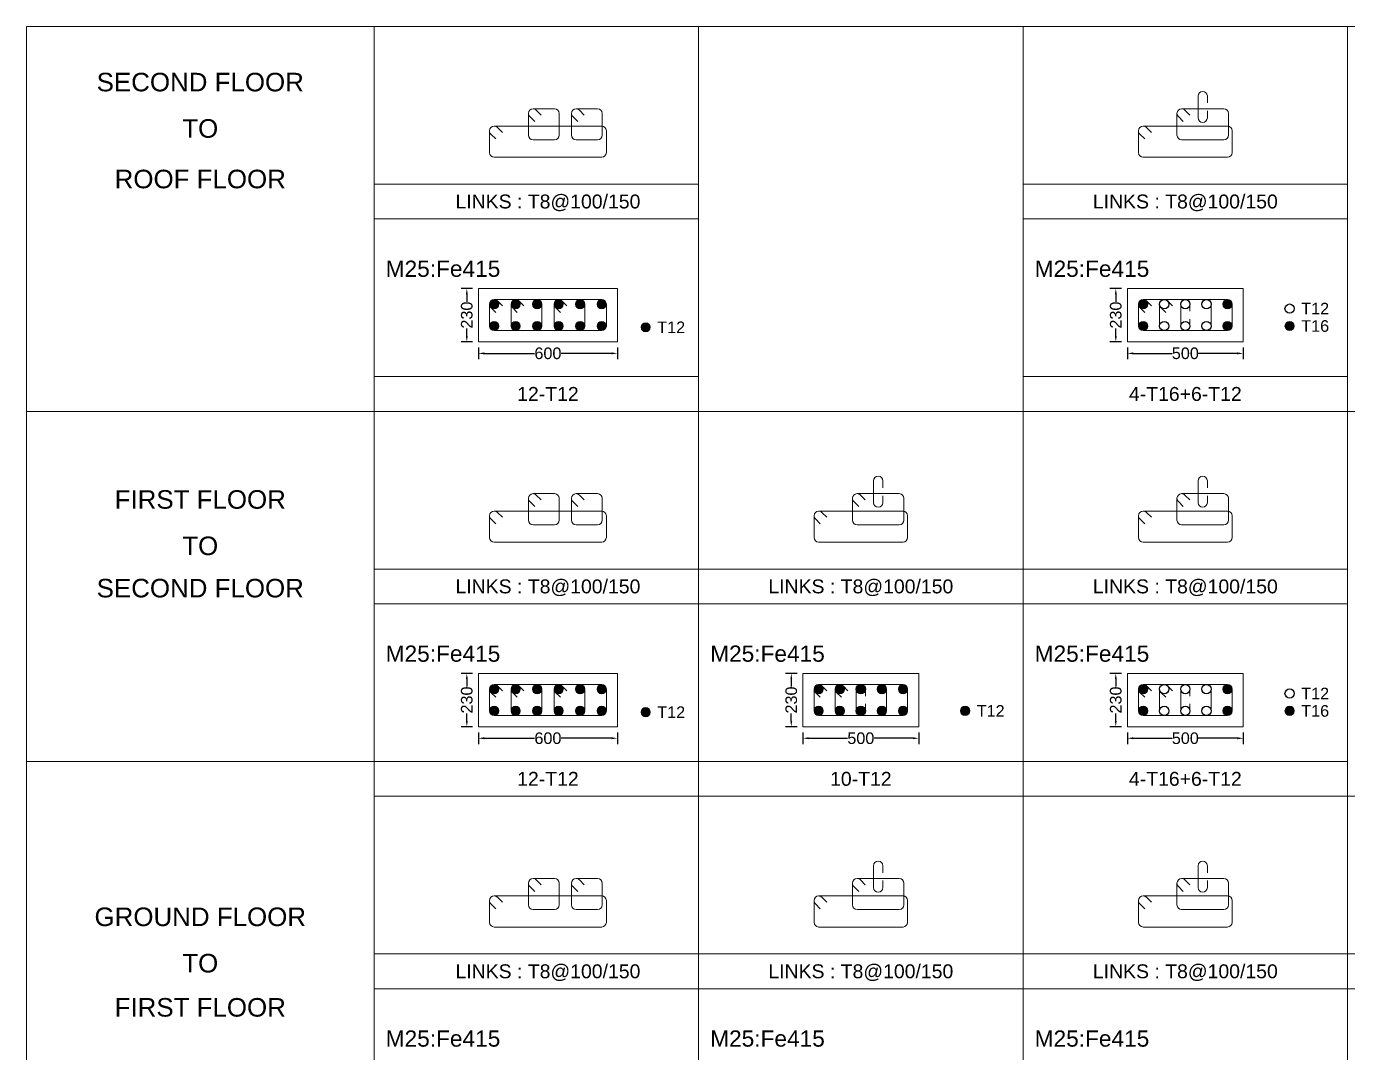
# Model space of a CAD drawing. Header units: millimetres. Extents: x 660818 to 959388, y -495289 to 50450.
# Drawn here: x 731152 to 736852, y -115816 to -111390 of the extents above; entities that cross this region are included whole.
import ezdxf
from ezdxf.enums import TextEntityAlignment as Align

# ---------------------------------------------------------------- set-up
doc = ezdxf.new("R2010")
doc.units = ezdxf.units.MM
doc.header["$LTSCALE"] = 0.01
doc.header["$MEASUREMENT"] = 0
doc.header["$PDMODE"] = 35
for name, color, linetype, lineweight in [('Bar', 4, 'Continuous', 0), ('BorderLine', 7, 'Continuous', 0), ('ConCreatPl', 6, 'Continuous', 0), ('Dim Line', 140, 'Continuous', 0), ('Stirrup', 7, 'Continuous', 0), ('Text1', 2, 'Continuous', 0)]:
    doc.layers.add(name, color=color, linetype=linetype, lineweight=lineweight)
doc.layers.add('Reinforcement', color=130, linetype='Continuous')
doc.styles.add('New Style', font='arial.ttf', dxfattribs={"height": 50})
doc.dimstyles.new('MyDim', dxfattribs={"dimtxt": 50, "dimasz": 25, "dimexe": 25, "dimexo": 25, "dimgap": 2, "dimtad": 0, "dimtxsty": 'New Style', "dimcen": 2.5, "dimadec": 0, "dimazin": 2, "dimtfac": 1, "dimtdec": 4, "dimtofl": 0, "dimtmove": 0, "dimatfit": 3, "dimfxl": 1, "dimtolj": 1, "dimtzin": 0, "dimarcsym": 0})

# ---------------------------------------------------------------- blocks, each defined once
blk = doc.blocks.new('*D920')
at = {"layer": 'Defpoints', "color": 0, "transparency": 16777216}
for p in [(734501.9, -114410.1), (735001.9, -114410.1), (735001.9, -114460.1)]:
    blk.add_point(p, dxfattribs=at)
at = {"layer": 'Dim Line', "color": 0, "lineweight": -2, "transparency": 16777216}
for p, q in [((734501.9, -114435.1), (734501.9, -114485.1)), ((735001.9, -114435.1), (735001.9, -114485.1)), ((734526.9, -114460.1), (734694.8, -114460.1)), ((734976.9, -114460.1), (734809.1, -114460.1))]:
    blk.add_line(p, q, dxfattribs=at)
at = {"layer": 'Dim Line', "color": 0, "transparency": 16777216}
for points in [[(734526.9, -114455.9), (734526.9, -114464.3), (734501.9, -114460.1)], [(734976.9, -114455.9), (734976.9, -114464.3), (735001.9, -114460.1)]]:
    blk.add_solid(points, dxfattribs=at)
at = {"layer": 'Dim Line', "color": 0, "transparency": 16777216, "insert": (734751.9, -114460.1), "char_height": 50, "attachment_point": 5, "style": 'New Style'}
blk.add_mtext('\\A1;500', dxfattribs=at)
blk = doc.blocks.new('*D921')
at = {"layer": 'Defpoints', "color": 0, "transparency": 16777216}
for p in [(734451.9, -114180.1), (734501.9, -114180.1), (734501.9, -114410.1)]:
    blk.add_point(p, dxfattribs=at)
at = {"layer": 'Dim Line', "color": 0, "lineweight": -2, "transparency": 16777216}
for p, q in [((734476.9, -114180.1), (734426.9, -114180.1)), ((734451.9, -114205.1), (734451.9, -114237.5)), ((734451.9, -114385.1), (734451.9, -114352.7)), ((734476.9, -114410.1), (734426.9, -114410.1))]:
    blk.add_line(p, q, dxfattribs=at)
at = {"layer": 'Dim Line', "color": 0, "transparency": 16777216}
for points in [[(734447.8, -114205.1), (734456.1, -114205.1), (734451.9, -114180.1)], [(734447.8, -114385.1), (734456.1, -114385.1), (734451.9, -114410.1)]]:
    blk.add_solid(points, dxfattribs=at)
at = {"layer": 'Dim Line', "color": 0, "transparency": 16777216, "insert": (734451.9, -114295.1), "char_height": 50, "attachment_point": 5, "rotation": 90, "style": 'New Style'}
blk.add_mtext('\\A1;230', dxfattribs=at)
blk = doc.blocks.new('Dia12')
at = {"layer": 'Reinforcement'}
blk.add_circle((0, 0), 20, dxfattribs=at)
blk = doc.blocks.new('*D906')
at = {"layer": 'Defpoints', "color": 0, "transparency": 16777216}
for p in [(735901.9, -112750.1), (736401.9, -112750.1), (736401.9, -112800.1)]:
    blk.add_point(p, dxfattribs=at)
at = {"layer": 'Dim Line', "color": 0, "lineweight": -2, "transparency": 16777216}
for p, q in [((735901.9, -112775.1), (735901.9, -112825.1)), ((735926.9, -112800.1), (736094.8, -112800.1)), ((736376.9, -112800.1), (736209.1, -112800.1)), ((736401.9, -112775.1), (736401.9, -112825.1))]:
    blk.add_line(p, q, dxfattribs=at)
at = {"layer": 'Dim Line', "color": 0, "transparency": 16777216}
for points in [[(735926.9, -112795.9), (735926.9, -112804.3), (735901.9, -112800.1)], [(736376.9, -112795.9), (736376.9, -112804.3), (736401.9, -112800.1)]]:
    blk.add_solid(points, dxfattribs=at)
at = {"layer": 'Dim Line', "color": 0, "transparency": 16777216, "insert": (736151.9, -112800.1), "char_height": 50, "attachment_point": 5, "style": 'New Style'}
blk.add_mtext('\\A1;500', dxfattribs=at)
blk = doc.blocks.new('*D907')
at = {"layer": 'Defpoints', "color": 0, "transparency": 16777216}
for p in [(735851.9, -112520.1), (735901.9, -112520.1), (735901.9, -112750.1)]:
    blk.add_point(p, dxfattribs=at)
at = {"layer": 'Dim Line', "color": 0, "lineweight": -2, "transparency": 16777216}
for p, q in [((735876.9, -112520.1), (735826.9, -112520.1)), ((735851.9, -112545.1), (735851.9, -112577.5)), ((735851.9, -112725.1), (735851.9, -112692.7)), ((735876.9, -112750.1), (735826.9, -112750.1))]:
    blk.add_line(p, q, dxfattribs=at)
at = {"layer": 'Dim Line', "color": 0, "transparency": 16777216}
for points in [[(735847.8, -112545.1), (735856.1, -112545.1), (735851.9, -112520.1)], [(735847.8, -112725.1), (735856.1, -112725.1), (735851.9, -112750.1)]]:
    blk.add_solid(points, dxfattribs=at)
at = {"layer": 'Dim Line', "color": 0, "transparency": 16777216, "insert": (735851.9, -112635.1), "char_height": 50, "attachment_point": 5, "rotation": 90, "style": 'New Style'}
blk.add_mtext('\\A1;230', dxfattribs=at)
blk = doc.blocks.new('*D898')
at = {"layer": 'Defpoints', "color": 0, "transparency": 16777216}
for p in [(735901.9, -114410.1), (736401.9, -114410.1), (736401.9, -114460.1)]:
    blk.add_point(p, dxfattribs=at)
at = {"layer": 'Dim Line', "color": 0, "lineweight": -2, "transparency": 16777216}
for p, q in [((735901.9, -114435.1), (735901.9, -114485.1)), ((736401.9, -114435.1), (736401.9, -114485.1)), ((735926.9, -114460.1), (736094.8, -114460.1)), ((736376.9, -114460.1), (736209.1, -114460.1))]:
    blk.add_line(p, q, dxfattribs=at)
at = {"layer": 'Dim Line', "color": 0, "transparency": 16777216}
for points in [[(735926.9, -114455.9), (735926.9, -114464.3), (735901.9, -114460.1)], [(736376.9, -114455.9), (736376.9, -114464.3), (736401.9, -114460.1)]]:
    blk.add_solid(points, dxfattribs=at)
at = {"layer": 'Dim Line', "color": 0, "transparency": 16777216, "insert": (736151.9, -114460.1), "char_height": 50, "attachment_point": 5, "style": 'New Style'}
blk.add_mtext('\\A1;500', dxfattribs=at)
blk = doc.blocks.new('*D899')
at = {"layer": 'Defpoints', "color": 0, "transparency": 16777216}
for p in [(735851.9, -114180.1), (735901.9, -114180.1), (735901.9, -114410.1)]:
    blk.add_point(p, dxfattribs=at)
at = {"layer": 'Dim Line', "color": 0, "lineweight": -2, "transparency": 16777216}
for p, q in [((735876.9, -114180.1), (735826.9, -114180.1)), ((735851.9, -114205.1), (735851.9, -114237.5)), ((735851.9, -114385.1), (735851.9, -114352.7)), ((735876.9, -114410.1), (735826.9, -114410.1))]:
    blk.add_line(p, q, dxfattribs=at)
at = {"layer": 'Dim Line', "color": 0, "transparency": 16777216}
for points in [[(735847.8, -114205.1), (735856.1, -114205.1), (735851.9, -114180.1)], [(735847.8, -114385.1), (735856.1, -114385.1), (735851.9, -114410.1)]]:
    blk.add_solid(points, dxfattribs=at)
at = {"layer": 'Dim Line', "color": 0, "transparency": 16777216, "insert": (735851.9, -114295.1), "char_height": 50, "attachment_point": 5, "rotation": 90, "style": 'New Style'}
blk.add_mtext('\\A1;230', dxfattribs=at)
blk = doc.blocks.new('*D884')
at = {"layer": 'Defpoints', "color": 0, "transparency": 16777216}
for p in [(733101.9, -114410.1), (733701.9, -114410.1), (733701.9, -114460.1)]:
    blk.add_point(p, dxfattribs=at)
at = {"layer": 'Dim Line', "color": 0, "lineweight": -2, "transparency": 16777216}
for p, q in [((733101.9, -114435.1), (733101.9, -114485.1)), ((733701.9, -114435.1), (733701.9, -114485.1)), ((733126.9, -114460.1), (733344.6, -114460.1)), ((733676.9, -114460.1), (733459.2, -114460.1))]:
    blk.add_line(p, q, dxfattribs=at)
at = {"layer": 'Dim Line', "color": 0, "transparency": 16777216}
for points in [[(733126.9, -114455.9), (733126.9, -114464.3), (733101.9, -114460.1)], [(733676.9, -114455.9), (733676.9, -114464.3), (733701.9, -114460.1)]]:
    blk.add_solid(points, dxfattribs=at)
at = {"layer": 'Dim Line', "color": 0, "transparency": 16777216, "insert": (733401.9, -114460.1), "char_height": 50, "attachment_point": 5, "style": 'New Style'}
blk.add_mtext('\\A1;600', dxfattribs=at)
blk = doc.blocks.new('*D885')
at = {"layer": 'Defpoints', "color": 0, "transparency": 16777216}
for p in [(733051.9, -114180.1), (733101.9, -114180.1), (733101.9, -114410.1)]:
    blk.add_point(p, dxfattribs=at)
at = {"layer": 'Dim Line', "color": 0, "lineweight": -2, "transparency": 16777216}
for p, q in [((733076.9, -114180.1), (733026.9, -114180.1)), ((733051.9, -114205.1), (733051.9, -114237.5)), ((733051.9, -114385.1), (733051.9, -114352.7)), ((733076.9, -114410.1), (733026.9, -114410.1))]:
    blk.add_line(p, q, dxfattribs=at)
at = {"layer": 'Dim Line', "color": 0, "transparency": 16777216}
for points in [[(733047.8, -114205.1), (733056.1, -114205.1), (733051.9, -114180.1)], [(733047.8, -114385.1), (733056.1, -114385.1), (733051.9, -114410.1)]]:
    blk.add_solid(points, dxfattribs=at)
at = {"layer": 'Dim Line', "color": 0, "transparency": 16777216, "insert": (733051.9, -114295.1), "char_height": 50, "attachment_point": 5, "rotation": 90, "style": 'New Style'}
blk.add_mtext('\\A1;230', dxfattribs=at)
blk = doc.blocks.new('*D886')
at = {"layer": 'Defpoints', "color": 0, "transparency": 16777216}
for p in [(733101.9, -112750.1), (733701.9, -112750.1), (733701.9, -112800.1)]:
    blk.add_point(p, dxfattribs=at)
at = {"layer": 'Dim Line', "color": 0, "lineweight": -2, "transparency": 16777216}
for p, q in [((733101.9, -112775.1), (733101.9, -112825.1)), ((733126.9, -112800.1), (733344.6, -112800.1)), ((733676.9, -112800.1), (733459.2, -112800.1)), ((733701.9, -112775.1), (733701.9, -112825.1))]:
    blk.add_line(p, q, dxfattribs=at)
at = {"layer": 'Dim Line', "color": 0, "transparency": 16777216}
for points in [[(733126.9, -112795.9), (733126.9, -112804.3), (733101.9, -112800.1)], [(733676.9, -112795.9), (733676.9, -112804.3), (733701.9, -112800.1)]]:
    blk.add_solid(points, dxfattribs=at)
at = {"layer": 'Dim Line', "color": 0, "transparency": 16777216, "insert": (733401.9, -112800.1), "char_height": 50, "attachment_point": 5, "style": 'New Style'}
blk.add_mtext('\\A1;600', dxfattribs=at)
blk = doc.blocks.new('*D887')
at = {"layer": 'Defpoints', "color": 0, "transparency": 16777216}
for p in [(733051.9, -112520.1), (733101.9, -112520.1), (733101.9, -112750.1)]:
    blk.add_point(p, dxfattribs=at)
at = {"layer": 'Dim Line', "color": 0, "lineweight": -2, "transparency": 16777216}
for p, q in [((733076.9, -112520.1), (733026.9, -112520.1)), ((733051.9, -112545.1), (733051.9, -112577.5)), ((733051.9, -112725.1), (733051.9, -112692.7)), ((733076.9, -112750.1), (733026.9, -112750.1))]:
    blk.add_line(p, q, dxfattribs=at)
at = {"layer": 'Dim Line', "color": 0, "transparency": 16777216}
for points in [[(733047.8, -112545.1), (733056.1, -112545.1), (733051.9, -112520.1)], [(733047.8, -112725.1), (733056.1, -112725.1), (733051.9, -112750.1)]]:
    blk.add_solid(points, dxfattribs=at)
at = {"layer": 'Dim Line', "color": 0, "transparency": 16777216, "insert": (733051.9, -112635.1), "char_height": 50, "attachment_point": 5, "rotation": 90, "style": 'New Style'}
blk.add_mtext('\\A1;230', dxfattribs=at)

msp = doc.modelspace()

# ---------------------------------------------------------------- hatches: boundary and pattern name
at = {"layer": 'Bar'}
h = msp.add_hatch(color=256, dxfattribs=at)
edge = h.paths.add_edge_path()
edge.add_arc((733169.921, -112588.091), 20, 0, 360)
h = msp.add_hatch(color=256, dxfattribs=at)
edge = h.paths.add_edge_path()
edge.add_arc((733262.721, -112588.091), 20, 0, 360)
h = msp.add_hatch(color=256, dxfattribs=at)
edge = h.paths.add_edge_path()
edge.add_arc((733355.521, -112588.091), 20, 0, 360)
h = msp.add_hatch(color=256, dxfattribs=at)
edge = h.paths.add_edge_path()
edge.add_arc((733448.321, -112588.091), 20, 0, 360)
h = msp.add_hatch(color=256, dxfattribs=at)
edge = h.paths.add_edge_path()
edge.add_arc((733541.121, -112588.091), 20, 0, 360)
h = msp.add_hatch(color=256, dxfattribs=at)
edge = h.paths.add_edge_path()
edge.add_arc((733633.921, -112588.091), 20, 0, 360)
h = msp.add_hatch(color=256, dxfattribs=at)
edge = h.paths.add_edge_path()
edge.add_arc((735969.921, -112588.091), 20, 0, 360)
h = msp.add_hatch(color=256, dxfattribs=at)
edge = h.paths.add_edge_path()
edge.add_arc((736333.921, -112588.091), 20, 0, 360)
h = msp.add_hatch(color=256, dxfattribs=at)
edge = h.paths.add_edge_path()
edge.add_arc((733169.921, -112682.091), 20, 0, 360)
h = msp.add_hatch(color=256, dxfattribs=at)
edge = h.paths.add_edge_path()
edge.add_arc((733262.721, -112682.091), 20, 0, 360)
h = msp.add_hatch(color=256, dxfattribs=at)
edge = h.paths.add_edge_path()
edge.add_arc((733355.521, -112682.091), 20, 0, 360)
h = msp.add_hatch(color=256, dxfattribs=at)
edge = h.paths.add_edge_path()
edge.add_arc((733448.321, -112682.091), 20, 0, 360)
h = msp.add_hatch(color=256, dxfattribs=at)
edge = h.paths.add_edge_path()
edge.add_arc((733541.121, -112682.091), 20, 0, 360)
h = msp.add_hatch(color=256, dxfattribs=at)
edge = h.paths.add_edge_path()
edge.add_arc((733633.921, -112682.091), 20, 0, 360)
h = msp.add_hatch(color=256, dxfattribs=at)
edge = h.paths.add_edge_path()
edge.add_arc((733823.561, -112687.684), 20, 0, 360)
h = msp.add_hatch(color=256, dxfattribs=at)
edge = h.paths.add_edge_path()
edge.add_arc((735969.921, -112682.091), 20, 0, 360)
h = msp.add_hatch(color=256, dxfattribs=at)
edge = h.paths.add_edge_path()
edge.add_arc((736333.921, -112682.091), 20, 0, 360)
h = msp.add_hatch(color=256, dxfattribs=at)
edge = h.paths.add_edge_path()
edge.add_arc((736601.921, -112682.091), 20, 0, 360)
h = msp.add_hatch(color=256, dxfattribs=at)
edge = h.paths.add_edge_path()
edge.add_arc((733169.921, -114248.091), 20, 0, 360)
h = msp.add_hatch(color=256, dxfattribs=at)
edge = h.paths.add_edge_path()
edge.add_arc((733262.721, -114248.091), 20, 0, 360)
h = msp.add_hatch(color=256, dxfattribs=at)
edge = h.paths.add_edge_path()
edge.add_arc((733355.521, -114248.091), 20, 0, 360)
h = msp.add_hatch(color=256, dxfattribs=at)
edge = h.paths.add_edge_path()
edge.add_arc((733448.321, -114248.091), 20, 0, 360)
h = msp.add_hatch(color=256, dxfattribs=at)
edge = h.paths.add_edge_path()
edge.add_arc((733541.121, -114248.091), 20, 0, 360)
h = msp.add_hatch(color=256, dxfattribs=at)
edge = h.paths.add_edge_path()
edge.add_arc((733633.921, -114248.091), 20, 0, 360)
h = msp.add_hatch(color=256, dxfattribs=at)
edge = h.paths.add_edge_path()
edge.add_arc((734569.921, -114248.091), 20, 0, 360)
h = msp.add_hatch(color=256, dxfattribs=at)
edge = h.paths.add_edge_path()
edge.add_arc((734660.921, -114248.091), 20, 0, 360)
h = msp.add_hatch(color=256, dxfattribs=at)
edge = h.paths.add_edge_path()
edge.add_arc((734751.921, -114248.091), 20, 0, 360)
h = msp.add_hatch(color=256, dxfattribs=at)
edge = h.paths.add_edge_path()
edge.add_arc((734842.921, -114248.091), 20, 0, 360)
h = msp.add_hatch(color=256, dxfattribs=at)
edge = h.paths.add_edge_path()
edge.add_arc((734933.921, -114248.091), 20, 0, 360)
h = msp.add_hatch(color=256, dxfattribs=at)
edge = h.paths.add_edge_path()
edge.add_arc((735969.921, -114248.091), 20, 0, 360)
h = msp.add_hatch(color=256, dxfattribs=at)
edge = h.paths.add_edge_path()
edge.add_arc((736333.921, -114248.091), 20, 0, 360)
h = msp.add_hatch(color=256, dxfattribs=at)
edge = h.paths.add_edge_path()
edge.add_arc((733169.921, -114342.091), 20, 0, 360)
h = msp.add_hatch(color=256, dxfattribs=at)
edge = h.paths.add_edge_path()
edge.add_arc((733262.721, -114342.091), 20, 0, 360)
h = msp.add_hatch(color=256, dxfattribs=at)
edge = h.paths.add_edge_path()
edge.add_arc((733355.521, -114342.091), 20, 0, 360)
h = msp.add_hatch(color=256, dxfattribs=at)
edge = h.paths.add_edge_path()
edge.add_arc((733448.321, -114342.091), 20, 0, 360)
h = msp.add_hatch(color=256, dxfattribs=at)
edge = h.paths.add_edge_path()
edge.add_arc((733541.121, -114342.091), 20, 0, 360)
h = msp.add_hatch(color=256, dxfattribs=at)
edge = h.paths.add_edge_path()
edge.add_arc((733633.921, -114342.091), 20, 0, 360)
h = msp.add_hatch(color=256, dxfattribs=at)
edge = h.paths.add_edge_path()
edge.add_arc((733823.561, -114347.684), 20, 0, 360)
h = msp.add_hatch(color=256, dxfattribs=at)
edge = h.paths.add_edge_path()
edge.add_arc((734569.921, -114342.091), 20, 0, 360)
h = msp.add_hatch(color=256, dxfattribs=at)
edge = h.paths.add_edge_path()
edge.add_arc((734660.921, -114342.091), 20, 0, 360)
h = msp.add_hatch(color=256, dxfattribs=at)
edge = h.paths.add_edge_path()
edge.add_arc((734751.921, -114342.091), 20, 0, 360)
h = msp.add_hatch(color=256, dxfattribs=at)
edge = h.paths.add_edge_path()
edge.add_arc((734842.921, -114342.091), 20, 0, 360)
h = msp.add_hatch(color=256, dxfattribs=at)
edge = h.paths.add_edge_path()
edge.add_arc((734933.921, -114342.091), 20, 0, 360)
h = msp.add_hatch(color=256, dxfattribs=at)
edge = h.paths.add_edge_path()
edge.add_arc((735201.921, -114342.091), 20, 0, 360)
h = msp.add_hatch(color=256, dxfattribs=at)
edge = h.paths.add_edge_path()
edge.add_arc((735969.921, -114342.091), 20, 0, 360)
h = msp.add_hatch(color=256, dxfattribs=at)
edge = h.paths.add_edge_path()
edge.add_arc((736333.921, -114342.091), 20, 0, 360)
h = msp.add_hatch(color=256, dxfattribs=at)
edge = h.paths.add_edge_path()
edge.add_arc((736601.921, -114342.091), 20, 0, 360)

# ---------------------------------------------------------------- linework, layer by layer
for centre in [(733169.921, -112588.091), (733262.721, -112588.091), (733355.521, -112588.091), (733448.321, -112588.091), (733541.121, -112588.091), (733633.921, -112588.091), (735969.921, -112588.091), (736333.921, -112588.091), (733169.921, -112682.091), (733262.721, -112682.091), (733355.521, -112682.091), (733448.321, -112682.091), (733541.121, -112682.091), (733633.921, -112682.091), (733823.561, -112687.684), (735969.921, -112682.091), (736333.921, -112682.091), (736601.921, -112682.091), (733169.921, -114248.091), (733262.721, -114248.091), (733355.521, -114248.091), (733448.321, -114248.091), (733541.121, -114248.091), (733633.921, -114248.091), (734569.921, -114248.091), (734660.921, -114248.091), (734842.921, -114248.091), (734933.921, -114248.091), (735969.921, -114248.091), (736333.921, -114248.091), (733169.921, -114342.091), (733262.721, -114342.091), (733355.521, -114342.091), (733448.321, -114342.091), (733541.121, -114342.091), (733633.921, -114342.091), (733823.561, -114347.684), (734569.921, -114342.091), (734660.921, -114342.091), (734842.921, -114342.091), (734933.921, -114342.091), (735201.921, -114342.091), (735969.921, -114342.091), (736333.921, -114342.091), (736601.921, -114342.091)]:
    msp.add_circle(centre, 20, dxfattribs=at)
at = {"layer": 'BorderLine'}
for p, q in [((731151.921, -112630.091), (731151.921, -111390.091)), ((731151.921, -111390.091), (732651.921, -111390.091)), ((732651.921, -111390.091), (734051.921, -111390.091)), ((732651.921, -111390.091), (732651.921, -118330.091)), ((734051.921, -113050.091), (734051.921, -111390.091)), ((734051.921, -113050.091), (734051.921, -111390.091)), ((734051.921, -111390.091), (735451.921, -111390.091)), ((735451.921, -113050.091), (735451.921, -111390.091)), ((735451.921, -111390.091), (736851.921, -111390.091)), ((736851.921, -113050.091), (736851.921, -111390.091)), ((736851.921, -112900.091), (736851.921, -111390.091)), ((736851.921, -111390.091), (738251.921, -111390.091)), ((732651.921, -112070.091), (734051.921, -112070.091)), ((735451.921, -112070.091), (736851.921, -112070.091)), ((732651.921, -112220.091), (734051.921, -112220.091)), ((735451.921, -112220.091), (736851.921, -112220.091)), ((731151.921, -114430.091), (731151.921, -112630.091)), ((732651.921, -112900.091), (734051.921, -112900.091)), ((735451.921, -112900.091), (736851.921, -112900.091)), ((736851.921, -114560.091), (736851.921, -112900.091)), ((731151.921, -113050.091), (732651.921, -113050.091)), ((732651.921, -113050.091), (734151.921, -113050.091)), ((734051.921, -114710.091), (734051.921, -113050.091)), ((734051.921, -114710.091), (734051.921, -113050.091)), ((734051.921, -113050.091), (735451.921, -113050.091)), ((735451.921, -114710.091), (735451.921, -113050.091)), ((735451.921, -113050.091), (736851.921, -113050.091)), ((735451.921, -113050.091), (736851.921, -113050.091)), ((736851.921, -114710.091), (736851.921, -113050.091)), ((736851.921, -113050.091), (738251.921, -113050.091)), ((732651.921, -113730.091), (734151.921, -113730.091)), ((734051.921, -113730.091), (735451.921, -113730.091)), ((735451.921, -113730.091), (736851.921, -113730.091)), ((732651.921, -113880.091), (734151.921, -113880.091)), ((734051.921, -113880.091), (735451.921, -113880.091)), ((735451.921, -113880.091), (736851.921, -113880.091)), ((731151.921, -116230.091), (731151.921, -114430.091)), ((731151.921, -114560.091), (732651.921, -114560.091)), ((732651.921, -114560.091), (734151.921, -114560.091)), ((734051.921, -114560.091), (735451.921, -114560.091)), ((735451.921, -114560.091), (736851.921, -114560.091)), ((736851.921, -116220.091), (736851.921, -114560.091)), ((732651.921, -114710.091), (734151.921, -114710.091)), ((734051.921, -116370.091), (734051.921, -114710.091)), ((734051.921, -116370.091), (734051.921, -114710.091)), ((734051.921, -114710.091), (735451.921, -114710.091)), ((735451.921, -116370.091), (735451.921, -114710.091)), ((735451.921, -114710.091), (736851.921, -114710.091)), ((735451.921, -114710.091), (736851.921, -114710.091)), ((736851.921, -116370.091), (736851.921, -114710.091)), ((736851.921, -114710.091), (738251.921, -114710.091)), ((732651.921, -115390.091), (734151.921, -115390.091)), ((734051.921, -115390.091), (735451.921, -115390.091)), ((735451.921, -115390.091), (736851.921, -115390.091)), ((736851.921, -115390.091), (738251.921, -115390.091)), ((732651.921, -115540.091), (734151.921, -115540.091)), ((734051.921, -115540.091), (735451.921, -115540.091)), ((735451.921, -115540.091), (736851.921, -115540.091)), ((736851.921, -115540.091), (738251.921, -115540.091))]:
    msp.add_line(p, q, dxfattribs=at)
at = {"layer": 'ConCreatPl', "flags": 128}
for points in [[(733101.921, -112750.091), (733701.921, -112750.091), (733701.921, -112520.091), (733101.921, -112520.091)], [(735901.921, -112750.091), (736401.921, -112750.091), (736401.921, -112520.091), (735901.921, -112520.091)], [(733101.921, -114410.091), (733701.921, -114410.091), (733701.921, -114180.091), (733101.921, -114180.091)], [(734501.921, -114410.091), (735001.921, -114410.091), (735001.921, -114180.091), (734501.921, -114180.091)], [(735901.921, -114410.091), (736401.921, -114410.091), (736401.921, -114180.091), (735901.921, -114180.091)]]:
    msp.add_lwpolyline(points, close=True, dxfattribs=at)
at = {"layer": 'Stirrup', "flags": 128}
for points in [[(736246.921, -111720.091), (736246.921, -111690.091, 0.41421356), (736226.921, -111670.091), (736226.921, -111670.091, 0.41421356), (736206.921, -111690.091), (736206.921, -111784.091, 0.41421356), (736226.921, -111804.091), (736226.921, -111804.091, 0.41421356), (736246.921, -111784.091), (736246.921, -111754.091)], [(733373.076, -111772.162), (733351.863, -111750.949, 0.19891237), (733337.721, -111745.091), (733337.721, -111745.091, 0.41421356), (733317.721, -111765.091), (733317.721, -111859.091, 0.41421356), (733337.721, -111879.091), (733430.521, -111879.091, 0.41421356), (733450.521, -111859.091), (733450.521, -111765.091, 0.41421356), (733430.521, -111745.091), (733337.721, -111745.091, 0.41421356), (733317.721, -111765.091), (733317.721, -111765.082, 0.19910951), (733323.59, -111779.235), (733344.833, -111800.447)], [(733558.676, -111772.162), (733537.463, -111750.949, 0.19891237), (733523.321, -111745.091), (733523.321, -111745.091, 0.41421356), (733503.321, -111765.091), (733503.321, -111859.091, 0.41421356), (733523.321, -111879.091), (733616.121, -111879.091, 0.41421356), (733636.121, -111859.091), (733636.121, -111765.091, 0.41421356), (733616.121, -111745.091), (733523.321, -111745.091, 0.41421356), (733503.321, -111765.091), (733503.321, -111765.082, 0.19910951), (733509.19, -111779.235), (733530.433, -111800.447)], [(736171.276, -111772.162), (736150.063, -111750.949, 0.19891237), (736135.921, -111745.091), (736135.921, -111745.091, 0.41421356), (736115.921, -111765.091), (736115.921, -111859.091, 0.41421356), (736135.921, -111879.091), (736317.921, -111879.091, 0.41421356), (736337.921, -111859.091), (736337.921, -111765.091, 0.41421356), (736317.921, -111745.091), (736135.921, -111745.091, 0.41421356), (736115.921, -111765.091), (736115.921, -111765.082, 0.19910951), (736121.79, -111779.235), (736143.033, -111800.447)], [(733205.276, -111847.162), (733184.063, -111825.949, 0.19891237), (733169.921, -111820.091), (733169.921, -111820.091, 0.41421356), (733149.921, -111840.091), (733149.921, -111934.091, 0.41421356), (733169.921, -111954.091), (733633.921, -111954.091, 0.41421356), (733653.921, -111934.091), (733653.921, -111840.091, 0.41421356), (733633.921, -111820.091), (733169.921, -111820.091, 0.41421356), (733149.921, -111840.091), (733149.921, -111840.082, 0.19910951), (733155.79, -111854.235), (733177.033, -111875.447)], [(736005.276, -111847.162), (735984.063, -111825.949, 0.19891237), (735969.921, -111820.091), (735969.921, -111820.091, 0.41421356), (735949.921, -111840.091), (735949.921, -111934.091, 0.41421356), (735969.921, -111954.091), (736333.921, -111954.091, 0.41421356), (736353.921, -111934.091), (736353.921, -111840.091, 0.41421356), (736333.921, -111820.091), (735969.921, -111820.091, 0.41421356), (735949.921, -111840.091), (735949.921, -111840.082, 0.19910951), (735955.79, -111854.235), (735977.033, -111875.447)], [(733205.276, -112595.162), (733184.063, -112573.949, 0.19891237), (733169.921, -112568.091), (733169.921, -112568.091, 0.41421356), (733149.921, -112588.091), (733149.921, -112682.091, 0.41421356), (733169.921, -112702.091), (733633.921, -112702.091, 0.41421356), (733653.921, -112682.091), (733653.921, -112588.091, 0.41421356), (733633.921, -112568.091), (733169.921, -112568.091, 0.41421356), (733149.921, -112588.091), (733149.921, -112588.082, 0.19910951), (733155.79, -112602.235), (733177.033, -112623.447)], [(733298.076, -112595.162), (733276.863, -112573.949, 0.19891237), (733262.721, -112568.091), (733262.721, -112568.091, 0.41421356), (733242.721, -112588.091), (733242.721, -112682.091, 0.41421356), (733262.721, -112702.091), (733355.521, -112702.091, 0.41421356), (733375.521, -112682.091), (733375.521, -112588.091, 0.41421356), (733355.521, -112568.091), (733262.721, -112568.091, 0.41421356), (733242.721, -112588.091), (733242.721, -112588.082, 0.19910951), (733248.59, -112602.235), (733269.833, -112623.447)], [(733483.676, -112595.162), (733462.463, -112573.949, 0.19891237), (733448.321, -112568.091), (733448.321, -112568.091, 0.41421356), (733428.321, -112588.091), (733428.321, -112682.091, 0.41421356), (733448.321, -112702.091), (733541.121, -112702.091, 0.41421356), (733561.121, -112682.091), (733561.121, -112588.091, 0.41421356), (733541.121, -112568.091), (733448.321, -112568.091, 0.41421356), (733428.321, -112588.091), (733428.321, -112588.082, 0.19910951), (733434.19, -112602.235), (733455.433, -112623.447)], [(736005.276, -112595.162), (735984.063, -112573.949, 0.19891237), (735969.921, -112568.091), (735969.921, -112568.091, 0.41421356), (735949.921, -112588.091), (735949.921, -112682.091, 0.41421356), (735969.921, -112702.091), (736333.921, -112702.091, 0.41421356), (736353.921, -112682.091), (736353.921, -112588.091, 0.41421356), (736333.921, -112568.091), (735969.921, -112568.091, 0.41421356), (735949.921, -112588.091), (735949.921, -112588.082, 0.19910951), (735955.79, -112602.235), (735977.033, -112623.447)], [(736096.276, -112595.162), (736075.063, -112573.949, 0.19891237), (736060.921, -112568.091), (736060.921, -112568.091, 0.41421356), (736040.921, -112588.091), (736040.921, -112682.091, 0.41421356), (736060.921, -112702.091), (736242.921, -112702.091, 0.41421356), (736262.921, -112682.091), (736262.921, -112588.091, 0.41421356), (736242.921, -112568.091), (736060.921, -112568.091, 0.41421356), (736040.921, -112588.091), (736040.921, -112588.082, 0.19910951), (736046.79, -112602.235), (736068.033, -112623.447)], [(736171.921, -112618.091), (736171.921, -112588.091, 0.41421356), (736151.921, -112568.091), (736151.921, -112568.091, 0.41421356), (736131.921, -112588.091), (736131.921, -112682.091, 0.41421356), (736151.921, -112702.091), (736151.921, -112702.091, 0.41421356), (736171.921, -112682.091), (736171.921, -112652.091)], [(734846.921, -113380.091), (734846.921, -113350.091, 0.41421356), (734826.921, -113330.091), (734826.921, -113330.091, 0.41421356), (734806.921, -113350.091), (734806.921, -113444.091, 0.41421356), (734826.921, -113464.091), (734826.921, -113464.091, 0.41421356), (734846.921, -113444.091), (734846.921, -113414.091)], [(736246.921, -113380.091), (736246.921, -113350.091, 0.41421356), (736226.921, -113330.091), (736226.921, -113330.091, 0.41421356), (736206.921, -113350.091), (736206.921, -113444.091, 0.41421356), (736226.921, -113464.091), (736226.921, -113464.091, 0.41421356), (736246.921, -113444.091), (736246.921, -113414.091)], [(733373.076, -113432.162), (733351.863, -113410.949, 0.19891237), (733337.721, -113405.091), (733337.721, -113405.091, 0.41421356), (733317.721, -113425.091), (733317.721, -113519.091, 0.41421356), (733337.721, -113539.091), (733430.521, -113539.091, 0.41421356), (733450.521, -113519.091), (733450.521, -113425.091, 0.41421356), (733430.521, -113405.091), (733337.721, -113405.091, 0.41421356), (733317.721, -113425.091), (733317.721, -113425.082, 0.19910951), (733323.59, -113439.235), (733344.833, -113460.447)], [(733558.676, -113432.162), (733537.463, -113410.949, 0.19891237), (733523.321, -113405.091), (733523.321, -113405.091, 0.41421356), (733503.321, -113425.091), (733503.321, -113519.091, 0.41421356), (733523.321, -113539.091), (733616.121, -113539.091, 0.41421356), (733636.121, -113519.091), (733636.121, -113425.091, 0.41421356), (733616.121, -113405.091), (733523.321, -113405.091, 0.41421356), (733503.321, -113425.091), (733503.321, -113425.082, 0.19910951), (733509.19, -113439.235), (733530.433, -113460.447)], [(734771.276, -113432.162), (734750.063, -113410.949, 0.19891237), (734735.921, -113405.091), (734735.921, -113405.091, 0.41421356), (734715.921, -113425.091), (734715.921, -113519.091, 0.41421356), (734735.921, -113539.091), (734917.921, -113539.091, 0.41421356), (734937.921, -113519.091), (734937.921, -113425.091, 0.41421356), (734917.921, -113405.091), (734735.921, -113405.091, 0.41421356), (734715.921, -113425.091), (734715.921, -113425.082, 0.19910951), (734721.79, -113439.235), (734743.033, -113460.447)], [(736171.276, -113432.162), (736150.063, -113410.949, 0.19891237), (736135.921, -113405.091), (736135.921, -113405.091, 0.41421356), (736115.921, -113425.091), (736115.921, -113519.091, 0.41421356), (736135.921, -113539.091), (736317.921, -113539.091, 0.41421356), (736337.921, -113519.091), (736337.921, -113425.091, 0.41421356), (736317.921, -113405.091), (736135.921, -113405.091, 0.41421356), (736115.921, -113425.091), (736115.921, -113425.082, 0.19910951), (736121.79, -113439.235), (736143.033, -113460.447)], [(733205.276, -113507.162), (733184.063, -113485.949, 0.19891237), (733169.921, -113480.091), (733169.921, -113480.091, 0.41421356), (733149.921, -113500.091), (733149.921, -113594.091, 0.41421356), (733169.921, -113614.091), (733633.921, -113614.091, 0.41421356), (733653.921, -113594.091), (733653.921, -113500.091, 0.41421356), (733633.921, -113480.091), (733169.921, -113480.091, 0.41421356), (733149.921, -113500.091), (733149.921, -113500.082, 0.19910951), (733155.79, -113514.235), (733177.033, -113535.447)], [(734605.276, -113507.162), (734584.063, -113485.949, 0.19891237), (734569.921, -113480.091), (734569.921, -113480.091, 0.41421356), (734549.921, -113500.091), (734549.921, -113594.091, 0.41421356), (734569.921, -113614.091), (734933.921, -113614.091, 0.41421356), (734953.921, -113594.091), (734953.921, -113500.091, 0.41421356), (734933.921, -113480.091), (734569.921, -113480.091, 0.41421356), (734549.921, -113500.091), (734549.921, -113500.082, 0.19910951), (734555.79, -113514.235), (734577.033, -113535.447)], [(736005.276, -113507.162), (735984.063, -113485.949, 0.19891237), (735969.921, -113480.091), (735969.921, -113480.091, 0.41421356), (735949.921, -113500.091), (735949.921, -113594.091, 0.41421356), (735969.921, -113614.091), (736333.921, -113614.091, 0.41421356), (736353.921, -113594.091), (736353.921, -113500.091, 0.41421356), (736333.921, -113480.091), (735969.921, -113480.091, 0.41421356), (735949.921, -113500.091), (735949.921, -113500.082, 0.19910951), (735955.79, -113514.235), (735977.033, -113535.447)], [(733205.276, -114255.162), (733184.063, -114233.949, 0.19891237), (733169.921, -114228.091), (733169.921, -114228.091, 0.41421356), (733149.921, -114248.091), (733149.921, -114342.091, 0.41421356), (733169.921, -114362.091), (733633.921, -114362.091, 0.41421356), (733653.921, -114342.091), (733653.921, -114248.091, 0.41421356), (733633.921, -114228.091), (733169.921, -114228.091, 0.41421356), (733149.921, -114248.091), (733149.921, -114248.082, 0.19910951), (733155.79, -114262.235), (733177.033, -114283.447)], [(733298.076, -114255.162), (733276.863, -114233.949, 0.19891237), (733262.721, -114228.091), (733262.721, -114228.091, 0.41421356), (733242.721, -114248.091), (733242.721, -114342.091, 0.41421356), (733262.721, -114362.091), (733355.521, -114362.091, 0.41421356), (733375.521, -114342.091), (733375.521, -114248.091, 0.41421356), (733355.521, -114228.091), (733262.721, -114228.091, 0.41421356), (733242.721, -114248.091), (733242.721, -114248.082, 0.19910951), (733248.59, -114262.235), (733269.833, -114283.447)], [(733483.676, -114255.162), (733462.463, -114233.949, 0.19891237), (733448.321, -114228.091), (733448.321, -114228.091, 0.41421356), (733428.321, -114248.091), (733428.321, -114342.091, 0.41421356), (733448.321, -114362.091), (733541.121, -114362.091, 0.41421356), (733561.121, -114342.091), (733561.121, -114248.091, 0.41421356), (733541.121, -114228.091), (733448.321, -114228.091, 0.41421356), (733428.321, -114248.091), (733428.321, -114248.082, 0.19910951), (733434.19, -114262.235), (733455.433, -114283.447)], [(734605.276, -114255.162), (734584.063, -114233.949, 0.19891237), (734569.921, -114228.091), (734569.921, -114228.091, 0.41421356), (734549.921, -114248.091), (734549.921, -114342.091, 0.41421356), (734569.921, -114362.091), (734933.921, -114362.091, 0.41421356), (734953.921, -114342.091), (734953.921, -114248.091, 0.41421356), (734933.921, -114228.091), (734569.921, -114228.091, 0.41421356), (734549.921, -114248.091), (734549.921, -114248.082, 0.19910951), (734555.79, -114262.235), (734577.033, -114283.447)], [(734696.276, -114255.162), (734675.063, -114233.949, 0.19891237), (734660.921, -114228.091), (734660.921, -114228.091, 0.41421356), (734640.921, -114248.091), (734640.921, -114342.091, 0.41421356), (734660.921, -114362.091), (734842.921, -114362.091, 0.41421356), (734862.921, -114342.091), (734862.921, -114248.091, 0.41421356), (734842.921, -114228.091), (734660.921, -114228.091, 0.41421356), (734640.921, -114248.091), (734640.921, -114248.082, 0.19910951), (734646.79, -114262.235), (734668.033, -114283.447)], [(734771.921, -114278.091), (734771.921, -114248.091, 0.41421356), (734751.921, -114228.091), (734751.921, -114228.091, 0.41421356), (734731.921, -114248.091), (734731.921, -114342.091, 0.41421356), (734751.921, -114362.091), (734751.921, -114362.091, 0.41421356), (734771.921, -114342.091), (734771.921, -114312.091)], [(736005.276, -114255.162), (735984.063, -114233.949, 0.19891237), (735969.921, -114228.091), (735969.921, -114228.091, 0.41421356), (735949.921, -114248.091), (735949.921, -114342.091, 0.41421356), (735969.921, -114362.091), (736333.921, -114362.091, 0.41421356), (736353.921, -114342.091), (736353.921, -114248.091, 0.41421356), (736333.921, -114228.091), (735969.921, -114228.091, 0.41421356), (735949.921, -114248.091), (735949.921, -114248.082, 0.19910951), (735955.79, -114262.235), (735977.033, -114283.447)], [(736096.276, -114255.162), (736075.063, -114233.949, 0.19891237), (736060.921, -114228.091), (736060.921, -114228.091, 0.41421356), (736040.921, -114248.091), (736040.921, -114342.091, 0.41421356), (736060.921, -114362.091), (736242.921, -114362.091, 0.41421356), (736262.921, -114342.091), (736262.921, -114248.091, 0.41421356), (736242.921, -114228.091), (736060.921, -114228.091, 0.41421356), (736040.921, -114248.091), (736040.921, -114248.082, 0.19910951), (736046.79, -114262.235), (736068.033, -114283.447)], [(736171.921, -114278.091), (736171.921, -114248.091, 0.41421356), (736151.921, -114228.091), (736151.921, -114228.091, 0.41421356), (736131.921, -114248.091), (736131.921, -114342.091, 0.41421356), (736151.921, -114362.091), (736151.921, -114362.091, 0.41421356), (736171.921, -114342.091), (736171.921, -114312.091)], [(734846.921, -115040.091), (734846.921, -115010.091, 0.41421356), (734826.921, -114990.091), (734826.921, -114990.091, 0.41421356), (734806.921, -115010.091), (734806.921, -115104.091, 0.41421356), (734826.921, -115124.091), (734826.921, -115124.091, 0.41421356), (734846.921, -115104.091), (734846.921, -115074.091)], [(736246.921, -115040.091), (736246.921, -115010.091, 0.41421356), (736226.921, -114990.091), (736226.921, -114990.091, 0.41421356), (736206.921, -115010.091), (736206.921, -115104.091, 0.41421356), (736226.921, -115124.091), (736226.921, -115124.091, 0.41421356), (736246.921, -115104.091), (736246.921, -115074.091)], [(733373.076, -115092.162), (733351.863, -115070.949, 0.19891237), (733337.721, -115065.091), (733337.721, -115065.091, 0.41421356), (733317.721, -115085.091), (733317.721, -115179.091, 0.41421356), (733337.721, -115199.091), (733430.521, -115199.091, 0.41421356), (733450.521, -115179.091), (733450.521, -115085.091, 0.41421356), (733430.521, -115065.091), (733337.721, -115065.091, 0.41421356), (733317.721, -115085.091), (733317.721, -115085.082, 0.19910951), (733323.59, -115099.235), (733344.833, -115120.447)], [(733558.676, -115092.162), (733537.463, -115070.949, 0.19891237), (733523.321, -115065.091), (733523.321, -115065.091, 0.41421356), (733503.321, -115085.091), (733503.321, -115179.091, 0.41421356), (733523.321, -115199.091), (733616.121, -115199.091, 0.41421356), (733636.121, -115179.091), (733636.121, -115085.091, 0.41421356), (733616.121, -115065.091), (733523.321, -115065.091, 0.41421356), (733503.321, -115085.091), (733503.321, -115085.082, 0.19910951), (733509.19, -115099.235), (733530.433, -115120.447)], [(734771.276, -115092.162), (734750.063, -115070.949, 0.19891237), (734735.921, -115065.091), (734735.921, -115065.091, 0.41421356), (734715.921, -115085.091), (734715.921, -115179.091, 0.41421356), (734735.921, -115199.091), (734917.921, -115199.091, 0.41421356), (734937.921, -115179.091), (734937.921, -115085.091, 0.41421356), (734917.921, -115065.091), (734735.921, -115065.091, 0.41421356), (734715.921, -115085.091), (734715.921, -115085.082, 0.19910951), (734721.79, -115099.235), (734743.033, -115120.447)], [(736171.276, -115092.162), (736150.063, -115070.949, 0.19891237), (736135.921, -115065.091), (736135.921, -115065.091, 0.41421356), (736115.921, -115085.091), (736115.921, -115179.091, 0.41421356), (736135.921, -115199.091), (736317.921, -115199.091, 0.41421356), (736337.921, -115179.091), (736337.921, -115085.091, 0.41421356), (736317.921, -115065.091), (736135.921, -115065.091, 0.41421356), (736115.921, -115085.091), (736115.921, -115085.082, 0.19910951), (736121.79, -115099.235), (736143.033, -115120.447)], [(733205.276, -115167.162), (733184.063, -115145.949, 0.19891237), (733169.921, -115140.091), (733169.921, -115140.091, 0.41421356), (733149.921, -115160.091), (733149.921, -115254.091, 0.41421356), (733169.921, -115274.091), (733633.921, -115274.091, 0.41421356), (733653.921, -115254.091), (733653.921, -115160.091, 0.41421356), (733633.921, -115140.091), (733169.921, -115140.091, 0.41421356), (733149.921, -115160.091), (733149.921, -115160.082, 0.19910951), (733155.79, -115174.235), (733177.033, -115195.447)], [(734605.276, -115167.162), (734584.063, -115145.949, 0.19891237), (734569.921, -115140.091), (734569.921, -115140.091, 0.41421356), (734549.921, -115160.091), (734549.921, -115254.091, 0.41421356), (734569.921, -115274.091), (734933.921, -115274.091, 0.41421356), (734953.921, -115254.091), (734953.921, -115160.091, 0.41421356), (734933.921, -115140.091), (734569.921, -115140.091, 0.41421356), (734549.921, -115160.091), (734549.921, -115160.082, 0.19910951), (734555.79, -115174.235), (734577.033, -115195.447)], [(736005.276, -115167.162), (735984.063, -115145.949, 0.19891237), (735969.921, -115140.091), (735969.921, -115140.091, 0.41421356), (735949.921, -115160.091), (735949.921, -115254.091, 0.41421356), (735969.921, -115274.091), (736333.921, -115274.091, 0.41421356), (736353.921, -115254.091), (736353.921, -115160.091, 0.41421356), (736333.921, -115140.091), (735969.921, -115140.091, 0.41421356), (735949.921, -115160.091), (735949.921, -115160.082, 0.19910951), (735955.79, -115174.235), (735977.033, -115195.447)]]:
    msp.add_lwpolyline(points, format="xyb", dxfattribs=at)

# ---------------------------------------------------------------- block references
at = {"layer": 'Bar'}
for p in [(736060.921, -112588.091), (736151.921, -112588.091), (736242.921, -112588.091), (736601.921, -112607.091), (736060.921, -112682.091), (736151.921, -112682.091), (736242.921, -112682.091), (734751.921, -114248.091), (736060.921, -114248.091), (736151.921, -114248.091), (736242.921, -114248.091), (736601.921, -114267.091), (734751.921, -114342.091), (736060.921, -114342.091), (736151.921, -114342.091), (736242.921, -114342.091)]:
    msp.add_blockref('Dia12', p, dxfattribs=at)

# ---------------------------------------------------------------- texts
at = {"layer": 'Text1', "style": 'New Style'}
for s, height, p in [('SECOND FLOOR', 80, (731901.921, -111630.091)), ('TO', 80, (731901.921, -111830.091)), ('ROOF FLOOR', 80, (731901.921, -112048.091)), ('LINKS : T8@100/150', 60, (733401.921, -112145.091)), ('LINKS : T8@100/150', 60, (736151.921, -112145.091)), ('12-T12', 60, (733401.921, -112975.091)), ('4-T16+6-T12', 60, (736151.921, -112975.091)), ('FIRST FLOOR', 80, (731901.921, -113430.091)), ('TO', 80, (731901.921, -113630.091)), ('SECOND FLOOR', 80, (731901.921, -113812.588)), ('LINKS : T8@100/150', 60, (733401.921, -113805.091)), ('LINKS : T8@100/150', 60, (734751.921, -113805.091)), ('LINKS : T8@100/150', 60, (736151.921, -113805.091)), ('12-T12', 60, (733401.921, -114635.091)), ('10-T12', 60, (734751.921, -114635.091)), ('4-T16+6-T12', 60, (736151.921, -114635.091)), ('GROUND FLOOR', 80, (731901.921, -115230.091)), ('TO', 80, (731901.921, -115430.091)), ('LINKS : T8@100/150', 60, (733401.921, -115465.091)), ('LINKS : T8@100/150', 60, (734751.921, -115465.091)), ('LINKS : T8@100/150', 60, (736151.921, -115465.091)), ('FIRST FLOOR', 80, (731901.921, -115620.554))]:
    msp.add_text(s, height=height, dxfattribs=at).set_placement(p, align=Align.MIDDLE_CENTER)
for p in [(732701.921, -112470.091), (735501.921, -112470.091), (732701.921, -114130.091), (734101.921, -114130.091), (735501.921, -114130.091), (732701.921, -115790.091), (734101.921, -115790.091), (735501.921, -115790.091)]:
    msp.add_text('M25:Fe415', height=70, dxfattribs=at).set_placement(p)
for s, p in [('T12', (736651.921, -112607.091)), ('T12', (733873.561, -112687.684)), ('T16', (736651.921, -112682.091)), ('T12', (736651.921, -114267.091)), ('T12', (733873.561, -114347.684)), ('T12', (735251.921, -114342.091)), ('T16', (736651.921, -114342.091))]:
    msp.add_text(s, height=50, dxfattribs=at).set_placement(p, align=Align.MIDDLE_LEFT)

# ---------------------------------------------------------------- dimensions: what is measured, and where the dimension line sits
at = {"layer": 'Dim Line'}
for base, p1, p2, angle, picture, middle in [((733051.921, -112520.091), (733101.921, -112750.091), (733101.921, -112520.091), 90, '*D887', (733051.921, -112635.091)), ((735851.921, -112520.091), (735901.921, -112750.091), (735901.921, -112520.091), 90, '*D907', (735851.921, -112635.091)), ((733701.921, -112800.091), (733101.921, -112750.091), (733701.921, -112750.091), 0, '*D886', (733401.921, -112800.091)), ((736401.921, -112800.091), (735901.921, -112750.091), (736401.921, -112750.091), 0, '*D906', (736151.921, -112800.091)), ((733051.921, -114180.091), (733101.921, -114410.091), (733101.921, -114180.091), 90, '*D885', (733051.921, -114295.091)), ((734451.921, -114180.091), (734501.921, -114410.091), (734501.921, -114180.091), 90, '*D921', (734451.921, -114295.091)), ((735851.921, -114180.091), (735901.921, -114410.091), (735901.921, -114180.091), 90, '*D899', (735851.921, -114295.091)), ((733701.921, -114460.091), (733101.921, -114410.091), (733701.921, -114410.091), 0, '*D884', (733401.921, -114460.091)), ((735001.921, -114460.091), (734501.921, -114410.091), (735001.921, -114410.091), 0, '*D920', (734751.921, -114460.091)), ((736401.921, -114460.091), (735901.921, -114410.091), (736401.921, -114410.091), 0, '*D898', (736151.921, -114460.091))]:
    dim = msp.add_linear_dim(base=base, p1=p1, p2=p2, angle=angle, dimstyle='MyDim', dxfattribs=at)
    dim.commit()
    dim.dimension.update_dxf_attribs({"geometry": picture, "text_midpoint": middle, "dimtype": 161})

doc.saveas('drawing.dxf')
